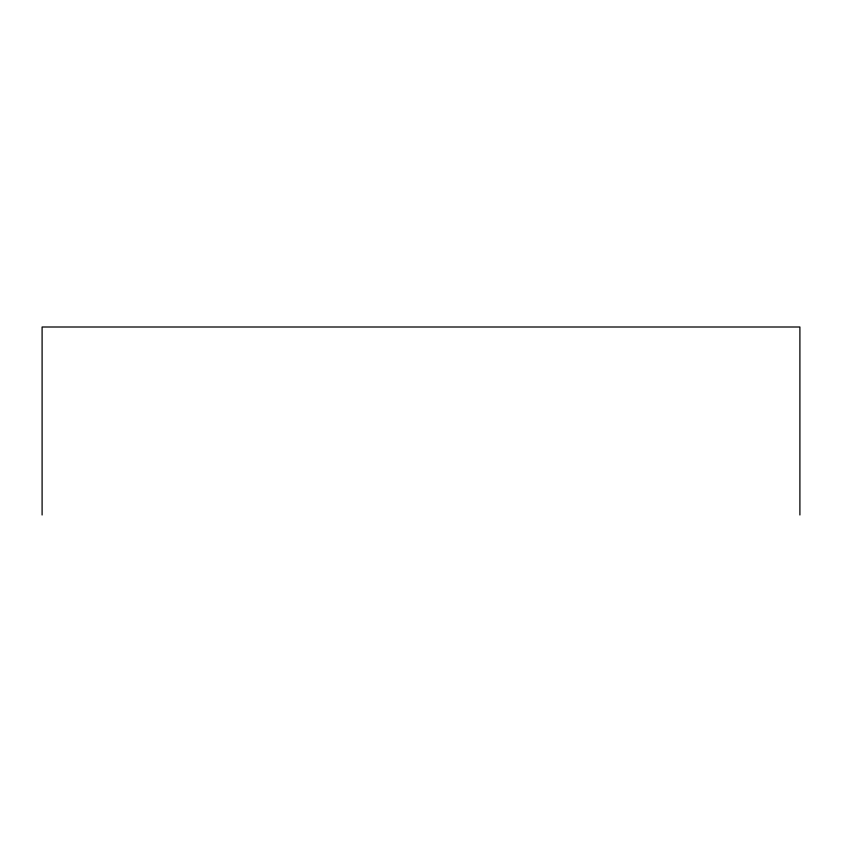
<?xml version="1.0" encoding="UTF-8"?>
<svg xmlns="http://www.w3.org/2000/svg" width="842" height="842" viewBox="0 0 842 842"><rect width="100%" height="100%" fill="white"/><g stroke="black" fill="none" stroke-linecap="round" stroke-linejoin="round"><path stroke-width="1.26" d="M799.9 514.999L799.9 327.001L42.1 327.001L42.1 514.999"/></g></svg>
